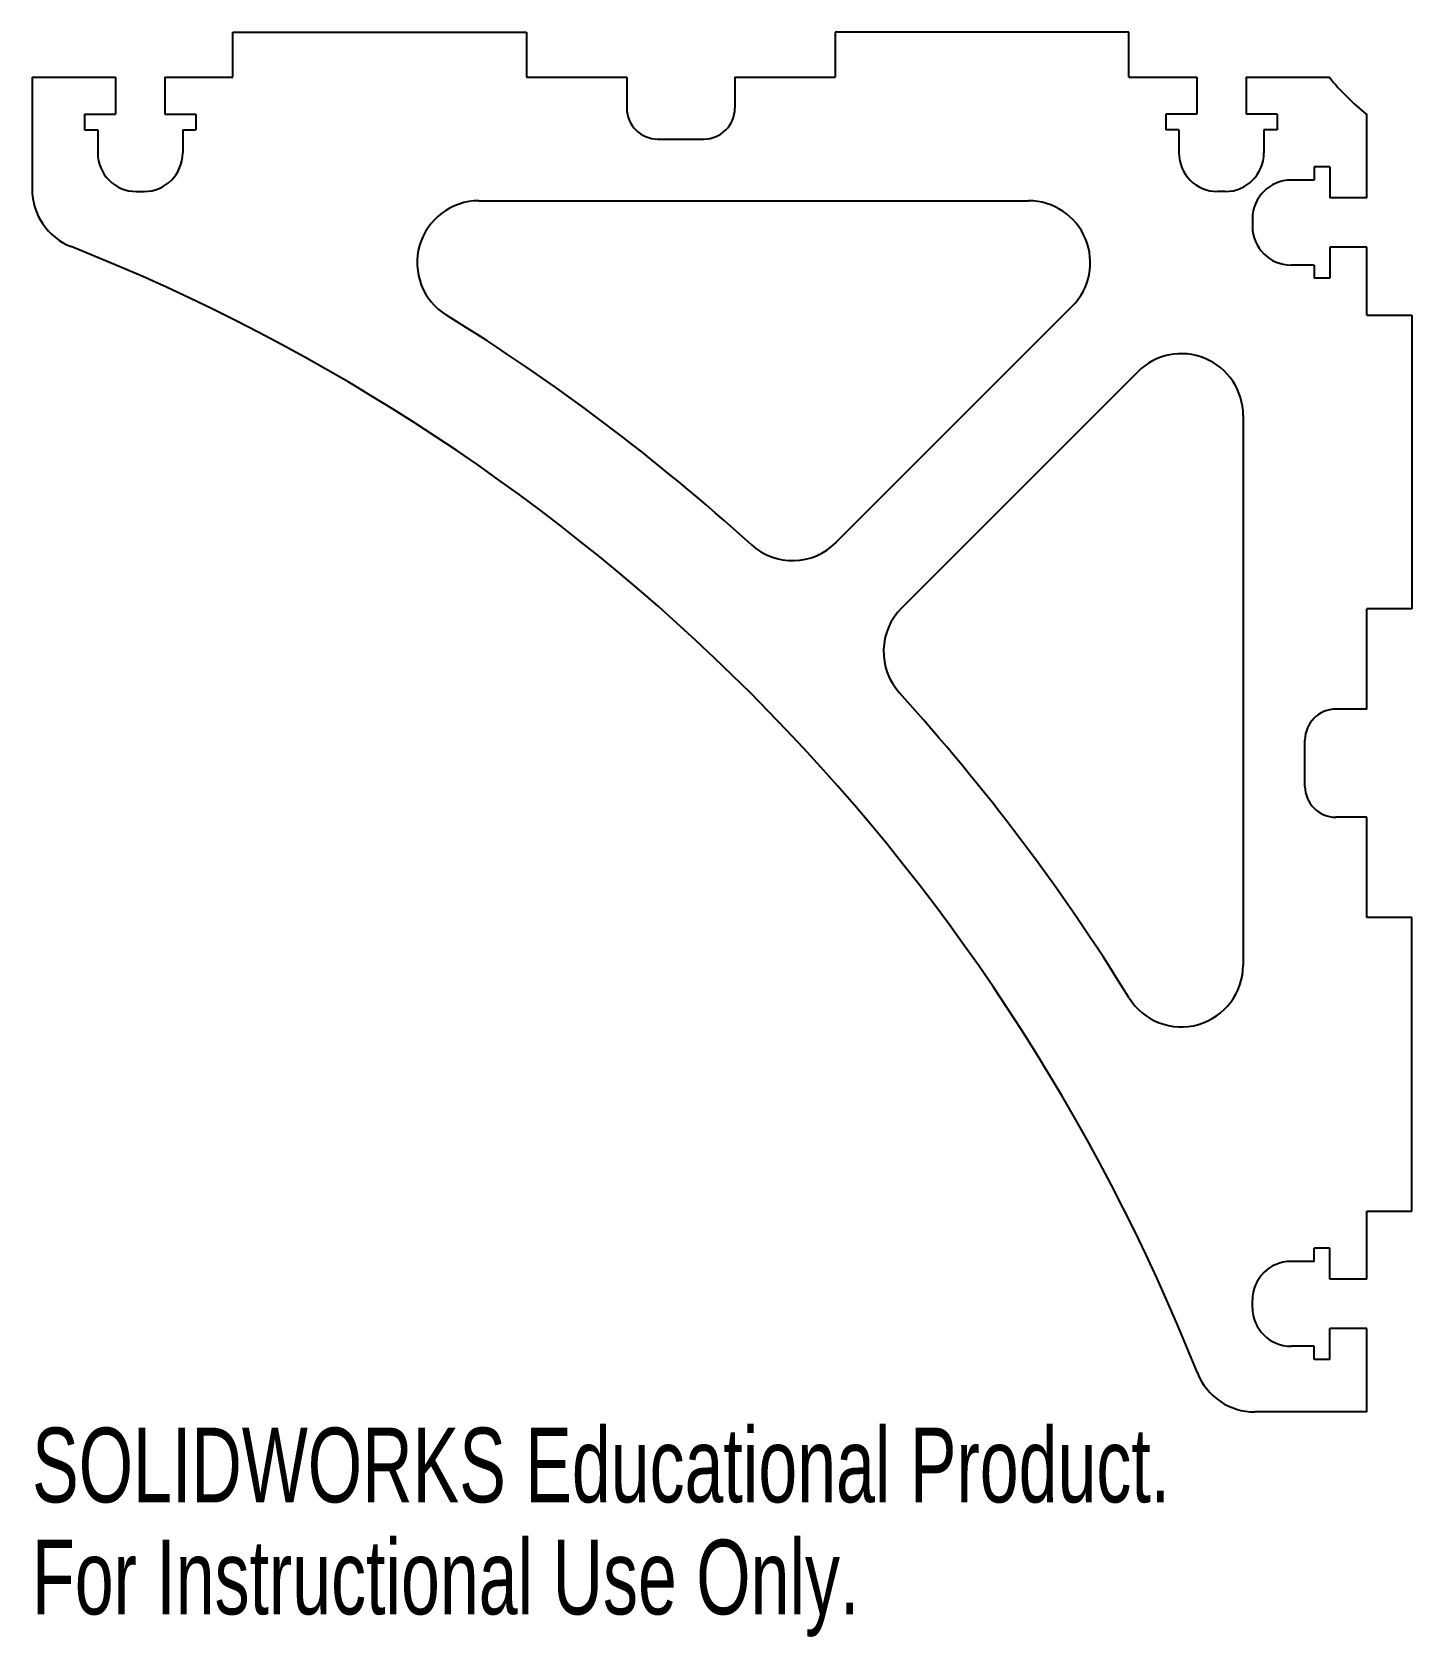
# Model space of a CAD drawing. Header units: millimetres. Extents: x -42 to 47, y -108 to -4.
import ezdxf

# ---------------------------------------------------------------- set-up
doc = ezdxf.new("R2010")
doc.units = ezdxf.units.MM
doc.styles.add('SLDTEXTSTYLE0', font='TXT', dxfattribs={"width": 0.7})

msp = doc.modelspace()

# ---------------------------------------------------------------- linework, layer by layer
at = {"color": 7, "linetype": 'Continuous', "lineweight": 25}
for p, q in [((-29, -4.43), (-10, -4.43)), ((-29, -7.35), (-29, -4.43)), ((-10, -4.43), (-10, -7.35)), ((29, -4.43), (10, -4.43)), ((10, -4.43), (10, -7.35)), ((29, -7.35), (29, -4.43)), ((-42, -7.35), (-42, -14.6)), ((-42, -7.35), (-36.6, -7.35)), ((-36.6, -7.35), (-36.6, -9.75)), ((-33.4, -7.35), (-29, -7.35)), ((-33.4, -7.35), (-33.4, -9.75)), ((-10, -7.35), (-3.5, -7.35)), ((-3.5, -7.35), (-3.5, -9.35)), ((3.5, -7.35), (10, -7.35)), ((3.5, -7.35), (3.5, -9.35)), ((29, -7.35), (33.4, -7.35)), ((33.4, -7.35), (33.4, -9.75)), ((36.6, -7.35), (42, -7.35)), ((36.6, -7.35), (36.6, -9.75)), ((-38.6, -9.75), (-38.6, -10.75)), ((-38.6, -9.75), (-36.6, -9.75)), ((-33.4, -9.75), (-31.4, -9.75)), ((-31.4, -9.75), (-31.4, -10.75)), ((31.4, -9.75), (31.4, -10.75)), ((33.4, -9.75), (31.4, -9.75)), ((38.6, -9.75), (36.6, -9.75)), ((38.6, -9.75), (38.6, -10.75)), ((44.41, -15.16), (44.41, -9.76)), ((-38.6, -10.75), (-37.75, -10.75)), ((-37.75, -10.75), (-37.75, -12.25)), ((-32.25, -10.75), (-31.4, -10.75)), ((-32.25, -10.75), (-32.25, -12.25)), ((-1.5, -11.35), (1.5, -11.35)), ((32.25, -10.75), (31.4, -10.75)), ((32.25, -10.75), (32.25, -12.25)), ((38.6, -10.75), (37.75, -10.75)), ((37.75, -10.75), (37.75, -12.25)), ((41.01, -13.16), (41.01, -14.01)), ((42.01, -13.16), (41.01, -13.16)), ((42.01, -13.16), (42.01, -15.16)), ((41.01, -14.01), (39.51, -14.01)), ((-35.25, -14.75), (-34.75, -14.75)), ((-13.07, -15.35), (22.51, -15.35)), ((35.25, -14.75), (34.75, -14.75)), ((44.41, -15.16), (42.01, -15.16)), ((37.01, -16.51), (37.01, -17.01)), ((44.41, -18.36), (42.01, -18.36)), ((42.01, -18.36), (42.01, -20.36)), ((44.41, -22.76), (44.41, -18.36)), ((41.01, -19.51), (39.51, -19.51)), ((41.01, -19.51), (41.01, -20.36)), ((42.01, -20.36), (41.01, -20.36)), ((10.06, -37.46), (25.34, -22.18)), ((44.41, -22.76), (47.33, -22.76)), ((47.33, -22.76), (47.33, -41.76)), ((14.3, -41.71), (29.58, -26.42)), ((36.41, -29.25), (36.41, -64.83)), ((44.41, -48.26), (44.41, -41.76)), ((47.33, -41.76), (44.41, -41.76)), ((44.41, -48.26), (42.41, -48.26)), ((40.41, -53.26), (40.41, -50.26)), ((44.41, -55.26), (42.41, -55.26)), ((44.41, -61.76), (44.41, -55.26)), ((47.33, -61.76), (44.41, -61.76)), ((47.33, -80.76), (47.33, -61.76)), ((44.41, -85.16), (44.41, -80.76)), ((44.41, -80.76), (47.33, -80.76)), ((41.01, -84.01), (39.51, -84.01)), ((41.01, -84.01), (41.01, -83.16)), ((42.01, -83.16), (41.01, -83.16)), ((42.01, -85.16), (42.01, -83.16)), ((44.41, -85.16), (42.01, -85.16)), ((37.01, -87.01), (37.01, -86.51)), ((44.41, -88.36), (42.01, -88.36)), ((42.01, -90.36), (42.01, -88.36)), ((44.41, -93.76), (44.41, -88.36)), ((41.01, -89.51), (39.51, -89.51)), ((41.01, -90.36), (41.01, -89.51)), ((42.01, -90.36), (41.01, -90.36)), ((44.41, -93.76), (37.16, -93.76))]:
    msp.add_line(p, q, dxfattribs=at)
for centre, radius, start, end in [((53.74, 1.98), 15, 218.4698, 231.5302), ((-1.5, -9.35), 2, 180, 270), ((1.5, -9.35), 2, 270, 0), ((-35.25, -12.25), 2.5, 180, 270), ((-34.75, -12.25), 2.5, 270, 0), ((34.75, -12.25), 2.5, 180, 270), ((35.25, -12.25), 2.5, 270, 0), ((39.51, -16.51), 2.5, 90, 180), ((-38, -14.6), 4, 180, 248.3664), ((-13.07, -19.35), 4, 90, 238.184), ((22.51, -19.35), 4, 315, 90), ((39.51, -17.01), 2.5, 180, 270), ((-87.4, -139.16), 130, 21.6336, 68.3664), ((-87.4, -139.16), 137, 47.8456, 58.184), ((32.41, -29.25), 4, 0, 135), ((7.23, -34.64), 4, 227.8456, 315), ((17.13, -44.53), 4, 135, 222.1544), ((-87.4, -139.16), 137, 31.816, 42.1544), ((42.41, -50.26), 2, 90, 180), ((42.41, -53.26), 2, 180, 270), ((32.41, -64.83), 4, 211.816, 0), ((39.51, -86.51), 2.5, 90, 180), ((39.51, -87.01), 2.5, 180, 270), ((37.16, -89.76), 4, 201.6336, 270)]:
    msp.add_arc(centre, radius, start, end, dxfattribs=at)

# ---------------------------------------------------------------- texts
at = {"color": 7, "linetype": 'Continuous', "char_height": 4.8336, "attachment_point": 1, "style": 'SLDTEXTSTYLE0'}
for s, insert in [('SOLIDWORKS Educational Product.', (-42, -94.78)), ('For Instructional Use Only.', (-42, -102.03))]:
    msp.add_mtext(s, dxfattribs=dict(at, insert=insert))

doc.saveas('drawing.dxf')
